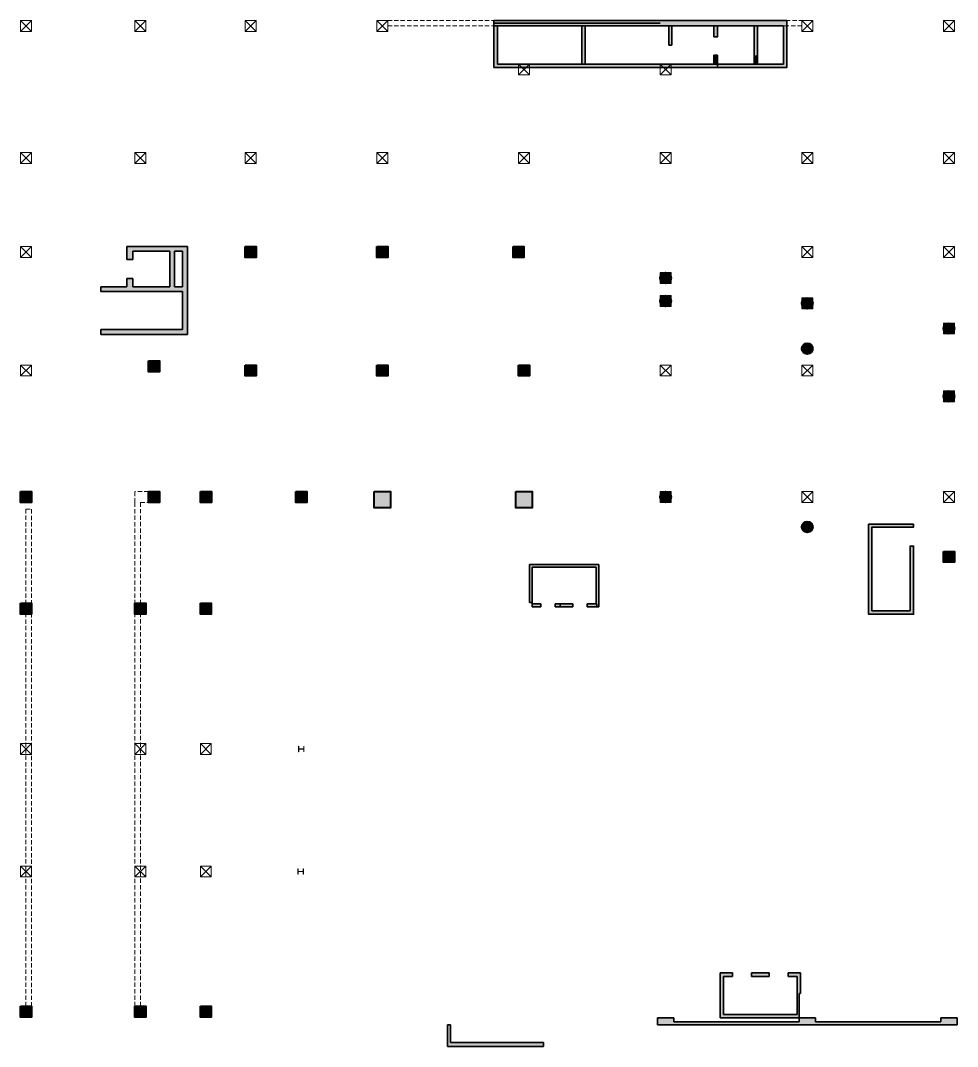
# Model space of a CAD drawing. Header units: millimetres. Extents: x 354 to 217000, y 400 to 89750.
# Drawn here: x 113800 to 182575, y 6350 to 81700 of the extents above; entities that cross this region are included whole.
import ezdxf

# ---------------------------------------------------------------- set-up
doc = ezdxf.new("R2010")
doc.units = ezdxf.units.MM
doc.linetypes.add('HIDDEN2', pattern=[4.7625, 3.175, -1.5875])
doc.layers.get('0').update_dxf_attribs({"lineweight": 20})
doc.layers.get('Defpoints').update_dxf_attribs({"color": 151, "lineweight": 9})
for name, color, linetype, lineweight in [('NDC_S-COLUMN', 4, 'Continuous', 40), ('NDC_S_HATCH COLUMN AND WALL', 251, 'Continuous', 13), ('NDC_S_HIDDEN', 8, 'HIDDEN2', 13), ('POD_Core wall_12.1(1F)$0$NDC_S_WALL', 6, 'Continuous', 35), ('Ramp wall 3(B3-B1)$0$NDC_S_HATCH COLUMN AND WALL', 251, 'Continuous', 13), ('Ramp wall 3(B3-B1)$0$NDC_S_WALL', 6, 'Continuous', 35)]:
    doc.layers.add(name, color=color, linetype=linetype, lineweight=lineweight)

# ---------------------------------------------------------------- blocks, each defined once
blk = doc.blocks.new('cot')
at = {"layer": 'NDC_S_HATCH COLUMN AND WALL', "ltscale": 0.005}
h = blk.add_hatch(color=256, dxfattribs=at)
h.dxf.hatch_style = 1
h.paths.add_polyline_path([(-0.5, 0.5), (0.5, 0.5), (0.5, -0.5), (-0.5, -0.5)])
at = {"layer": 'NDC_S-COLUMN', "ltscale": 0.005}
blk.add_lwpolyline([(-0.5, 0.5), (0.5, 0.5), (0.5, -0.5), (-0.5, -0.5)], close=True, dxfattribs=at)
blk = doc.blocks.new('cotdung')
at = {"layer": 'NDC_S_HIDDEN'}
for p, q in [((-0.5, 0.5), (0.5, -0.5)), ((0.5, 0.5), (-0.5, -0.5))]:
    blk.add_line(p, q, dxfattribs=at)
blk.add_lwpolyline([(-0.5, 0.5), (0.5, 0.5), (0.5, -0.5), (-0.5, -0.5)], close=True, dxfattribs=at)
blk = doc.blocks.new('cottron')
at = {"layer": 'NDC_S_HATCH COLUMN AND WALL'}
h = blk.add_hatch(color=256, dxfattribs=at)
h.dxf.hatch_style = 1
h.paths.add_polyline_path([(-0.5, 0, 1), (0.5, 0, 1)])
at = {"layer": 'NDC_S-COLUMN', "ltscale": 0.005}
blk.add_circle((0, 0), 0.5, dxfattribs=at)
blk = doc.blocks.new('A$C6AF0583A')
at = {"color": 4, "linetype": 'ByBlock'}
for p, q in [((-179, 200), (-179, 28.5)), ((-157, 6.5), (157, 6.5)), ((179, 28.5), (179, 200)), ((-179, -28.5), (-179, -200)), ((157, -6.5), (-157, -6.5)), ((179, -200), (179, -28.5))]:
    blk.add_line(p, q, dxfattribs=at)
for points in [[(-179, -200), (-200, -200), (-200, 200), (-179, 200)], [(179, 200), (200, 200), (200, -200), (179, -200)]]:
    blk.add_lwpolyline(points, dxfattribs=at)
for centre, start, end in [((-157, 28.5), 180, 270), ((157, 28.5), 270, 0), ((-157, -28.5), 90, 180), ((157, -28.5), 0, 90)]:
    blk.add_arc(centre, 22, start, end, dxfattribs=at)
at = {"layer": 'Defpoints', "color": 4}
for p, q in [((6.5, 0), (-6.5, 0)), ((0, -6.5), (0, 6.5))]:
    blk.add_line(p, q, dxfattribs=at)

msp = doc.modelspace()

# ---------------------------------------------------------------- hatches: boundary and pattern name
at = {"layer": 'NDC_S_HATCH COLUMN AND WALL'}
h = msp.add_hatch(color=256, dxfattribs=at)
h.dxf.hatch_style = 1
h.paths.add_polyline_path([(126050, 65100), (121600, 65100), (121600, 64150), (122050, 64150), (122050, 64750), (124750, 64750), (124750, 62150), (122050, 62150), (122050, 62750), (121600, 62750), (121600, 62150), (119700, 62150), (119700, 61800), (125700, 61800), (125700, 59000), (119700, 59000), (119700, 58650), (126050, 58650)])
h.paths.add_polyline_path([(125700, 62150), (125100, 62150), (125100, 64750), (125700, 64750)], flags=16)
h.paths.add_polyline_path([(190947, 16700), (190947, 16450), (190950, 16450), (190950, 13650), (184650, 13650), (184650, 13400), (192000, 13400), (192000, 16700)])
h.paths.add_polyline_path([(191200, 16450), (191750, 16450), (191750, 13650), (191200, 13650)], flags=16)
h.paths.add_polyline_path([(184650, 13650), (184900, 13650), (184900, 16700), (184650, 16700)], flags=17)
h = msp.add_hatch(color=256, dxfattribs=at)
h.dxf.hatch_style = 1
h.paths.add_polyline_path([(179347, 44700), (176050, 44700), (176050, 38100), (179350, 38100), (179350, 43100), (179100, 43100), (179100, 38350), (176300, 38350), (176300, 44500), (179350, 44500)])
h = msp.add_hatch(color=256, dxfattribs=at)
h.dxf.hatch_style = 1
h.paths.add_polyline_path([(151150, 41750), (151150, 38950), (151350, 38950), (151350, 41550), (156050, 41550), (156050, 38850), (155400, 38850), (155400, 38650), (156250, 38650), (156250, 41750)])
h = msp.add_hatch(color=256, dxfattribs=at)
h.dxf.hatch_style = 1
h.paths.add_polyline_path([(154350, 38850), (153050, 38850), (153050, 38650), (154350, 38650)])
h.paths.add_polyline_path([(151350, 38850), (151350, 38650), (152000, 38650), (152000, 38850)])
h = msp.add_hatch(color=256, dxfattribs=at)
h.dxf.hatch_style = 1
h.paths.add_polyline_path([(171050, 11750), (170150, 11750), (170150, 11500), (170800, 11500), (170800, 8700), (165400, 8700), (165400, 11500), (166050, 11500), (166050, 11750), (165150, 11750), (165150, 8450), (170950, 8450), (170950, 10250), (171050, 10250)])
h.paths.add_polyline_path([(168750, 11750), (167450, 11750), (167450, 11500), (168750, 11500)], flags=17)
h = msp.add_hatch(color=256, dxfattribs=at)
h.dxf.hatch_style = 1
h.paths.add_polyline_path([(181950, 8450), (181350, 8450), (181350, 8150), (172150, 8150), (172150, 8450), (171550, 8450), (171550, 7950), (181950, 7950)])
h.paths.add_polyline_path([(171550, 8450), (170950, 8450), (170950, 8150), (161750, 8150), (161750, 8450), (161150, 8450), (161150, 7950), (171550, 7950)])
h.paths.add_polyline_path([(161150, 8450), (160550, 8450), (160550, 7950), (161150, 7950)])
h.paths.add_polyline_path([(182550, 8450), (181950, 8450), (181950, 7950), (182550, 7950)])
h.paths.add_polyline_path([(160477, 8372), (161025, 8372), (161025, 8809), (160477, 8809)], flags=9)
h = msp.add_hatch(color=256, dxfattribs=at)
h.dxf.hatch_style = 1
h.paths.add_polyline_path([(152190, 6350), (152190, 6650), (145350, 6650), (145350, 7950), (145150, 7950), (145150, 6350)])
at = {"layer": 'Ramp wall 3(B3-B1)$0$NDC_S_HATCH COLUMN AND WALL'}
h = msp.add_hatch(color=256, dxfattribs=at)
h.dxf.hatch_style = 1
h.paths.add_polyline_path([(148550, 81700), (148550, 81300), (170050, 81300), (170050, 81700)])
h = msp.add_hatch(color=256, dxfattribs=at)
h.dxf.hatch_style = 1
h.paths.add_polyline_path([(160750, 81300), (160750, 81500), (148550, 81500), (148550, 78250), (166050, 78250), (166050, 78500), (148800, 78500), (148800, 81300)])
h.paths.add_polyline_path([(161550, 81500), (161550, 81300), (165300, 81300), (165550, 81300), (169800, 81300), (169800, 78500), (166022, 78500), (166165, 78500), (166050, 78500), (166050, 78250), (170050, 78250), (170050, 81500)])
h.paths.add_polyline_path([(161450, 80900), (161250, 80900)], flags=17)
h = msp.add_hatch(color=256, dxfattribs=at)
h.dxf.hatch_style = 1
h.paths.add_polyline_path([(164700, 80500), (164950, 80500), (164950, 81700), (164700, 81700)])
h = msp.add_hatch(color=256, dxfattribs=at)
h.dxf.hatch_style = 1
h.paths.add_polyline_path([(155250, 81300), (155000, 81300), (155000, 78500), (155250, 78500)])
h = msp.add_hatch(color=256, dxfattribs=at)
h.dxf.hatch_style = 1
h.paths.add_polyline_path([(161400, 79900), (161600, 79900), (161600, 81300), (161400, 81300)])
h = msp.add_hatch(color=256, dxfattribs=at)
h.dxf.hatch_style = 1
h.paths.add_polyline_path([(167650, 79150), (167900, 79150), (167900, 81300), (167650, 81300)])
h = msp.add_hatch(color=256, dxfattribs=at)
h.dxf.hatch_style = 1
h.paths.add_polyline_path([(164950, 79150), (164700, 79150), (164700, 78500), (164950, 78500)])
h = msp.add_hatch(color=256, dxfattribs=at)
h.dxf.hatch_style = 1
h.paths.add_polyline_path([(167650, 78500), (167900, 78500), (167900, 79150), (167650, 79150)])

# ---------------------------------------------------------------- linework, layer by layer
at = {"layer": 'NDC_S_HIDDEN', "ltscale": 100}
for p, q in [((140750, 81700), (148550, 81700)), ((140750, 81300), (148550, 81300)), ((123200, 47100), (122200, 47100)), ((122200, 46300), (122200, 47100)), ((122600, 46300), (123200, 46300))]:
    msp.add_line(p, q, dxfattribs=at)
for points in [[(171150, 81300), (148550, 81300), (148550, 81700), (171150, 81700)], [(114600, 9300), (114200, 9300), (114200, 45800), (114600, 45800)]]:
    msp.add_lwpolyline(points, close=True, dxfattribs=at)
for points in [[(122200, 9300), (122200, 46300)], [(122600, 46300), (122600, 9300)]]:
    msp.add_lwpolyline(points, dxfattribs=at)
at = {"layer": 'POD_Core wall_12.1(1F)$0$NDC_S_WALL', "ltscale": 200}
for p, q in [((126050, 65100), (121600, 65100)), ((121600, 65100), (121600, 64150)), ((126050, 58650), (126050, 65100)), ((122050, 64150), (121600, 64150)), ((122050, 64750), (122050, 64150)), ((124750, 64750), (124750, 62150)), ((125100, 64750), (125100, 62150)), ((125700, 64750), (125700, 62150)), ((121600, 62750), (121600, 62150)), ((122050, 62750), (121600, 62750)), ((122050, 62750), (122050, 62150)), ((119700, 58650), (126050, 58650)), ((151150, 38950), (151150, 41750)), ((151150, 38950), (151150, 41750)), ((151150, 41750), (156250, 41750)), ((151350, 38850), (151350, 41550)), ((156050, 41550), (151350, 41550)), ((151350, 38850), (151350, 41550)), ((156050, 41550), (156050, 38850)), ((156250, 41750), (156250, 38650)), ((152000, 38850), (151350, 38850)), ((152000, 38850), (151350, 38850)), ((152000, 38650), (151350, 38650)), ((152000, 38650), (151350, 38650)), ((152000, 38650), (152000, 38850)), ((152000, 38650), (152000, 38850)), ((154350, 38850), (153050, 38850)), ((153050, 38650), (153050, 38850)), ((154350, 38650), (153050, 38650)), ((153400, 38650), (153400, 38850)), ((154350, 38650), (154350, 38850)), ((156050, 38850), (155400, 38850)), ((155400, 38650), (155400, 38850)), ((156250, 38650), (155400, 38650)), ((156100, 38650), (156100, 38850)), ((165150, 8450), (165150, 11750)), ((165150, 11750), (166050, 11750)), ((165400, 11500), (166050, 11500)), ((165400, 8700), (165400, 11500)), ((166050, 11750), (166050, 11500)), ((167450, 11750), (168750, 11750)), ((167450, 11750), (167450, 11500)), ((167450, 11500), (168750, 11500)), ((168750, 11750), (168750, 11500)), ((170150, 11750), (171050, 11750)), ((170150, 11750), (170150, 11500)), ((170150, 11500), (170800, 11500)), ((170800, 11500), (170800, 8700)), ((171050, 11750), (171050, 10250)), ((160550, 7950), (160550, 8466)), ((160550, 8450), (161750, 8450)), ((161750, 8466), (161750, 8150)), ((171050, 8450), (165150, 8450)), ((165400, 8700), (170800, 8700)), ((170950, 8450), (172150, 8450)), ((170950, 8450), (170950, 8150)), ((172150, 8466), (172150, 8150)), ((181350, 8450), (182550, 8450)), ((181350, 8150), (181350, 8450)), ((181350, 8450), (182550, 8450)), ((182550, 8450), (182550, 7950)), ((145150, 7950), (145350, 7950)), ((145150, 6350), (145150, 7950)), ((145350, 6650), (145350, 7950)), ((182550, 7950), (160550, 7950)), ((161750, 8150), (170950, 8150)), ((172150, 8150), (181350, 8150)), ((152190, 6350), (145150, 6350)), ((152190, 6650), (145350, 6650)), ((152190, 6350), (152190, 6650))]:
    msp.add_line(p, q, dxfattribs=at)
at = {"layer": 'POD_Core wall_12.1(1F)$0$NDC_S_WALL'}
for p, q in [((151150, 38950), (151350, 38950)), ((151150, 38950), (151350, 38950)), ((151350, 38650), (151350, 38850)), ((151350, 38650), (151350, 38850)), ((171050, 10250), (170950, 10250)), ((170950, 10250), (170950, 8450))]:
    msp.add_line(p, q, dxfattribs=at)
at = {"layer": 'POD_Core wall_12.1(1F)$0$NDC_S_WALL', "ltscale": 200}
for points in [[(122050, 64750), (124750, 64750)], [(125100, 64750), (125700, 64750)], [(119700, 62150), (121600, 62150)], [(119700, 62150), (119700, 61800)], [(119700, 61800), (125700, 61800)], [(122050, 62150), (124750, 62150)], [(125100, 62150), (125700, 62150)], [(125700, 61800), (125700, 59000)], [(119700, 59000), (125700, 59000)], [(119700, 59000), (119700, 58650)]]:
    msp.add_lwpolyline(points, dxfattribs=at)
at = {"layer": 'Ramp wall 3(B3-B1)$0$NDC_S_WALL', "ltscale": 200}
for p, q in [((148550, 81700), (170050, 81700)), ((148550, 81300), (148550, 81700)), ((170050, 81700), (170050, 81300)), ((169800, 81300), (148550, 81300))]:
    msp.add_line(p, q, dxfattribs=at)
for points in [[(160750, 81500), (148550, 81500), (148550, 78250), (164950, 78250), (164950, 78500), (148800, 78500), (148800, 81300), (160750, 81300)], [(161550, 81300), (165300, 81300), (165300, 81300), (165550, 81300), (165550, 81300), (169800, 81300), (169800, 78500), (164933, 78500), (164933, 78500), (164986, 78500), (164986, 78500), (164950, 78500), (164950, 78250), (170050, 78250), (170050, 81700), (161550, 81700)], [(179350, 44700), (176050, 44700), (176050, 38100), (179350, 38100), (179350, 43100), (179100, 43100), (179100, 38350), (176300, 38350), (176300, 44500), (179350, 44500), (179347, 44700)]]:
    msp.add_lwpolyline(points, dxfattribs=at)
for points in [[(155250, 81300), (155000, 81300), (155000, 78500), (155250, 78500)], [(161400, 79900), (161600, 79900), (161600, 81300), (161400, 81300)], [(164700, 80500), (164950, 80500), (164950, 81300), (164700, 81300)], [(167650, 78500), (167900, 78500), (167900, 81300), (167650, 81300)], [(164700, 78500), (164950, 78500), (164950, 79150), (164700, 79150)]]:
    msp.add_lwpolyline(points, close=True, dxfattribs=at)

# ---------------------------------------------------------------- block references
for name, p, xscale, yscale in [('cotdung', (114200, 81300), 800, 800), ('cotdung', (122600, 81300), 800, 800), ('cotdung', (130700, 81300), 800, 800), ('cotdung', (140350, 81300), 800, 800), ('cotdung', (171550, 81300), 800, 800), ('cotdung', (181950, 81300), 800, 800), ('cotdung', (150750, 78100), 800, 800), ('cotdung', (161150, 78100), 800, 800), ('cotdung', (114200, 71600), 800, 800), ('cotdung', (122600, 71600), 800, 800), ('cotdung', (130700, 71600), 800, 800), ('cotdung', (140350, 71600), 800, 800), ('cotdung', (150750, 71600), 800, 800), ('cotdung', (161150, 71600), 800, 800), ('cotdung', (171550, 71600), 800, 800), ('cotdung', (181950, 71600), 800, 800), ('cotdung', (114200, 64700), 800, 800), ('cot', (130700, 64700), 800, 800), ('cot', (140350, 64700), 800, 800), ('cot', (150350, 64700), 800, 800), ('cotdung', (171550, 64700), 800, 800), ('cotdung', (181950, 64700), 800, 800), ('cotdung', (161150, 62786), 800, 800), ('cotdung', (161150, 61105), 800, 800), ('cotdung', (171550, 60933), 800, 800), ('cotdung', (181950, 59081), 800, 800), ('cot', (123600, 56300), 800, 800), ('cotdung', (114200, 56000), 800, 800), ('cot', (130700, 56000), 800, 800), ('cot', (140350, 56000), 800, 800), ('cot', (150750, 56000), 800, 800), ('cotdung', (161150, 56000), 800, 800), ('cotdung', (171550, 56000), 800, 800), ('cotdung', (181950, 54098), 800, 800), ('cot', (114200, 46700), 800, 800), ('cot', (123600, 46700, 117), 800, 800), ('cot', (127407, 46700), 800, 800), ('cot', (134407, 46700), 800, 800), ('cot', (140350, 46500), 1200, 1200), ('cot', (150750, 46500), 1200, 1200), ('cotdung', (161150, 46700), 800, 800), ('cotdung', (171550, 46700), 800, 800), ('cotdung', (181950, 46700), 800, 800), ('cot', (181950, 42313), 800, 800), ('cot', (114200, 38500), 800, 800), ('cot', (122600, 38500), 800, 800), ('cot', (127400, 38500), 800, 800), ('cotdung', (114200, 28200), 800, 800), ('cotdung', (122600, 28200), 800, 800), ('cotdung', (127400, 28200), 800, 800), ('cotdung', (114200, 19200), 800, 800), ('cotdung', (122600, 19200), 800, 800), ('cotdung', (127400, 19200), 800, 800), ('cot', (114200, 8900), 800, 800), ('cot', (122600, 8900), 800, 800), ('cot', (127400, 8900), 800, 800)]:
    msp.add_blockref(name, p, dxfattribs=dict(xscale=xscale, yscale=yscale))
at = {"xscale": 800, "yscale": 800, "zscale": 1700}
for p in [(161150, 62786), (161150, 61105), (171550, 60933), (181950, 59081), (171550, 57602), (181950, 54098), (161150, 46700), (171550, 44506)]:
    msp.add_blockref('cottron', p, dxfattribs=at)
for p in [(123600, 56307), (134407, 28200), (134361, 19200)]:
    msp.add_blockref('A$C6AF0583A', p)

doc.saveas('drawing.dxf')
